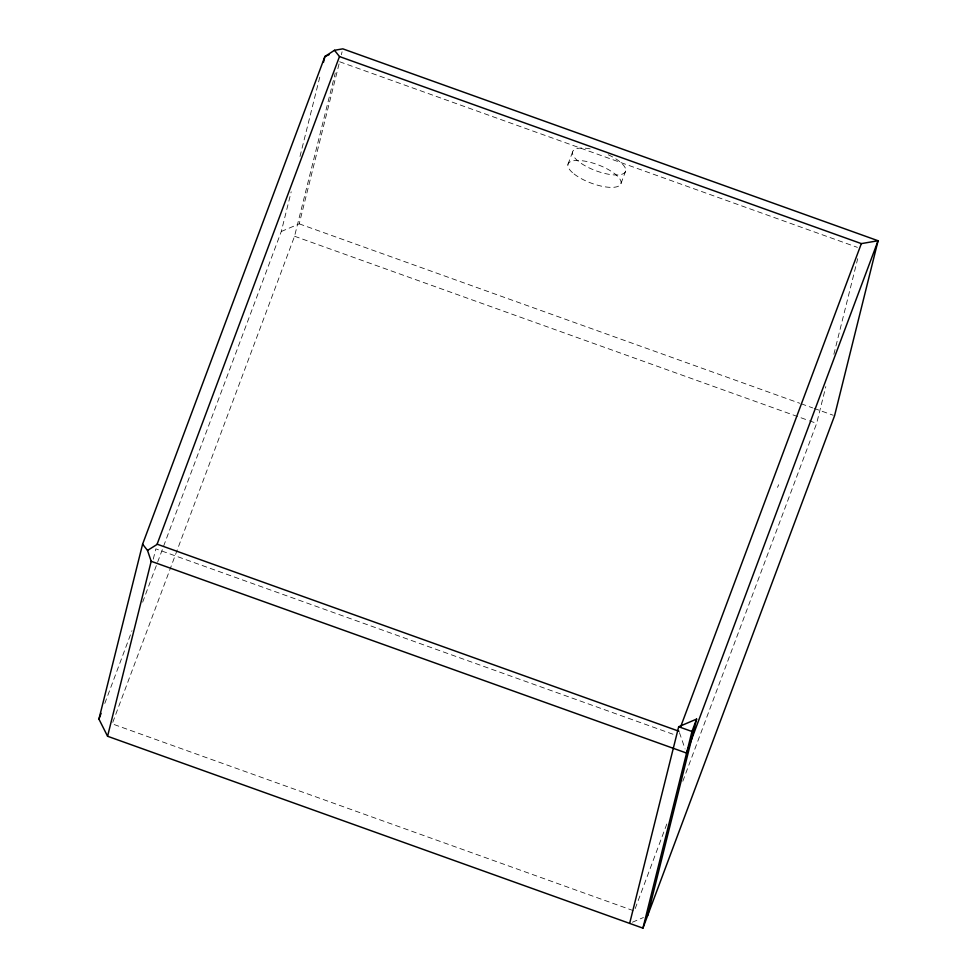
<?xml version="1.0" encoding="UTF-8"?>
<svg xmlns="http://www.w3.org/2000/svg" width="977" height="977" viewBox="0 0 977 977"><rect width="100%" height="100%" fill="white"/><g stroke="black" fill="none" stroke-linecap="round" stroke-linejoin="round"><path stroke-width="0.73" stroke-dasharray="4.88 3.66" d="M153.267 559.162L155.831 548.866L673.617 734.46M142.654 602.186L281.291 231.488L291.195 191.773M299.988 156.491L320.517 74.13M666.815 824.026L634.293 910.991L112.208 723.859L294.565 236.239L335.258 73.019M281.291 231.488L299.206 223.843L339.886 60.611M341.352 54.736L342.084 51.793M682.813 781.246L816.65 423.383L825.821 386.611M833.882 354.26L857.708 258.685M104.795 703.416L131.993 630.702M567.93 164.392L572.571 151.997M621.018 183.42L625.659 171.024M778.107 486.082L778.669 484.751M777.472 487.376L777.912 486.473M632.412 922.215L643.428 917.513M339.63 61.759L857.403 247.364M299.206 223.843L799.772 403.269M801.201 403.782L812.681 407.897M814.11 408.41L833.234 415.262M294.565 236.239L808.04 420.293M809.481 420.806L816.65 423.383M679.455 732.616L685.072 748.956M608.28 154.757A28.223 9.782 20.5 0 1 620.077 174.688A28.223 9.782 20.5 0 1 576.98 160.118A28.223 9.782 20.5 0 1 591.83 149.188M574.024 173.93A28.223 9.782 20.5 0 0 619.503 185.569A28.223 9.782 20.5 0 0 589.9 162.231A28.223 9.782 20.5 0 0 574.024 173.93"/><path stroke-width="1.47" d="M98.933 719.096L142.605 544.165L324.914 56.483L334.488 50.291L342.817 48.85L878.067 240.745L834.566 415.738L642.927 928.15L107.568 736.255L98.933 719.096L101.071 713.393M107.568 736.255L151.191 561.299L147.515 550.417L142.605 544.165M323.448 62.369L324.914 56.483L329.054 54.724M629.652 923.387L678.685 726.729L696.601 719.096L647.568 915.754M642.927 928.15L691.96 731.492L696.601 719.096M334.488 50.291L339.483 56.556L157.004 544.482L147.515 550.417M680.578 726.973L861.348 243.615L878.067 240.745L686.477 753.035L151.191 561.299M339.483 56.556L861.348 243.615M678.685 726.729L691.96 731.492M157.126 544.177L678.978 731.248"/></g></svg>
